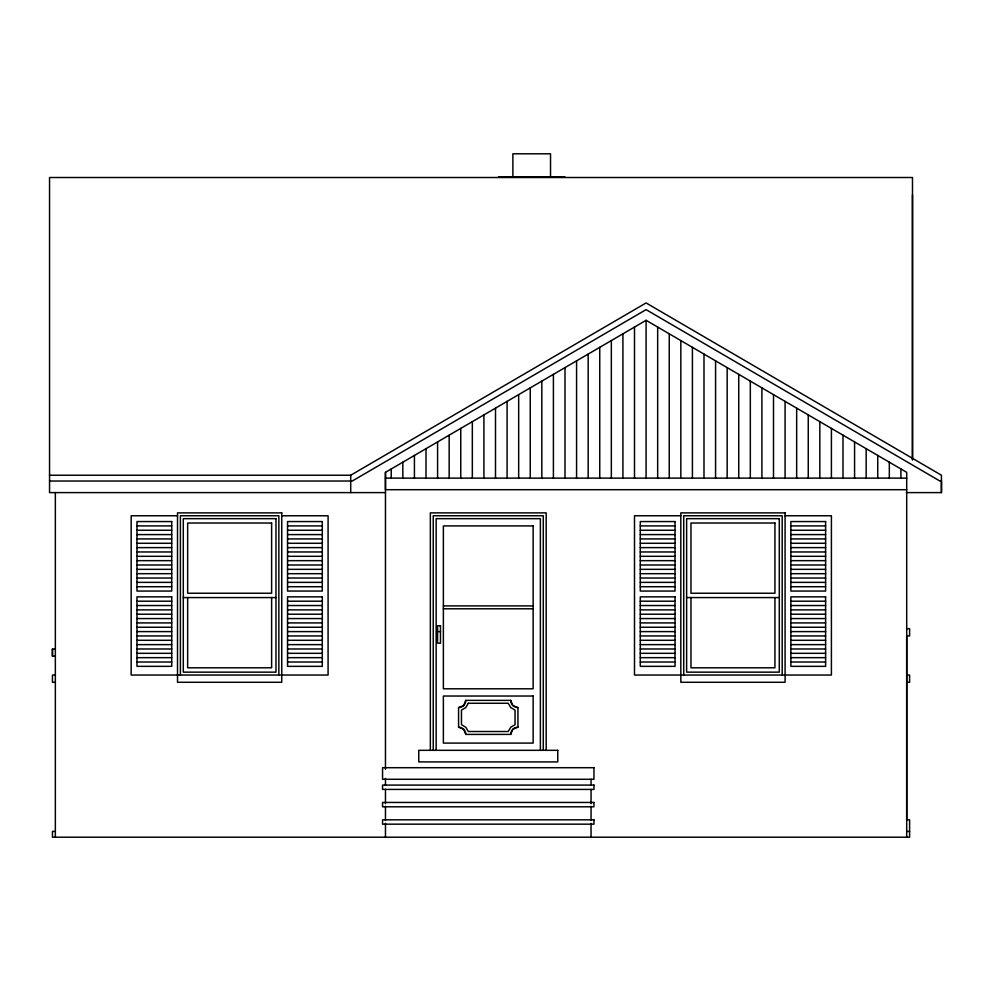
<?xml version="1.0" encoding="UTF-8"?>
<svg xmlns="http://www.w3.org/2000/svg" width="991" height="991" viewBox="0 0 991 991"><rect width="100%" height="100%" fill="white"/><g stroke="black" fill="none" stroke-linecap="round" stroke-linejoin="round"><path stroke-width="1.49" d="M55.347 656.215L52.449 656.215L52.449 648.981L55.347 648.981M385.462 769.214L385.462 472.335L646.082 320.304L906.703 472.335L906.703 837.197M906.703 636.346L906.703 819.83L909.602 819.83L909.602 837.197L52.449 837.197L52.449 831.412L55.347 831.412M912.488 459.403L912.488 194.88M906.307 492.601L941.45 492.601L941.45 481.019L939.889 481.019L646.082 309.638L352.276 481.019L49.55 481.019M465.82 700.377L463.701 705.493L458.573 707.611L458.573 727.159A7.234 7.234 0 0 1 465.82 734.405L510.699 734.405A7.234 7.234 0 0 1 517.946 727.159L517.946 707.611A7.234 7.234 0 0 1 510.699 700.377L465.82 700.377A7.234 7.234 0 0 1 458.573 707.611M510.699 734.405L512.818 729.277L517.946 727.159M49.55 475.234L350.715 475.234L646.082 302.936L941.45 475.234L941.45 492.601M498.399 176.968L564.994 176.968M385.462 478.12L906.703 478.12M906.703 489.703L385.462 489.703L385.462 472.335M385.462 492.601L49.55 492.601L49.55 177.513L912.488 177.513L912.488 459.997M177.513 515.766L131.171 515.766L131.171 675.044L328.083 675.044L328.083 515.766L281.754 515.766M680.829 515.766L634.5 515.766L634.5 675.044L831.412 675.044L831.412 515.766L785.083 515.766M136.969 525.911L171.716 525.911M287.551 525.911L322.298 525.911M640.285 525.911L675.044 525.911M790.868 525.911L825.614 525.911M136.969 530.247L171.716 530.247M287.551 530.247L322.298 530.247M640.285 530.247L675.044 530.247M790.868 530.247L825.614 530.247M136.969 534.595L171.716 534.595M287.551 534.595L322.298 534.595M640.285 534.595L675.044 534.595M790.868 534.595L825.614 534.595M136.969 538.931L171.716 538.931M287.551 538.931L322.298 538.931M640.285 538.931L675.044 538.931M790.868 538.931L825.614 538.931M136.969 543.279L171.716 543.279M287.551 543.279L322.298 543.279M640.285 543.279L675.044 543.279M790.868 543.279L825.614 543.279M136.969 547.627L171.716 547.627M287.551 547.627L322.298 547.627M640.285 547.627L675.044 547.627M790.868 547.627L825.614 547.627M136.969 551.962L171.716 551.962M287.551 551.962L322.298 551.962M640.285 551.962L675.044 551.962M790.868 551.962L825.614 551.962M136.969 556.31L171.716 556.31M287.551 556.31L322.298 556.31M640.285 556.31L675.044 556.31M790.868 556.31L825.614 556.31M136.969 560.658L171.716 560.658M287.551 560.658L322.298 560.658M640.285 560.658L675.044 560.658M790.868 560.658L825.614 560.658M136.969 564.994L171.716 564.994M287.551 564.994L322.298 564.994M640.285 564.994L675.044 564.994M790.868 564.994L825.614 564.994M136.969 569.342L171.716 569.342M287.551 569.342L322.298 569.342M640.285 569.342L675.044 569.342M790.868 569.342L825.614 569.342M136.969 573.69L171.716 573.69M287.551 573.69L322.298 573.69M640.285 573.69L675.044 573.69M790.868 573.69L825.614 573.69M136.969 578.026L171.716 578.026M287.551 578.026L322.298 578.026M640.285 578.026L675.044 578.026M790.868 578.026L825.614 578.026M136.969 582.374L171.716 582.374M287.551 582.374L322.298 582.374M640.285 582.374L675.044 582.374M790.868 582.374L825.614 582.374M136.969 586.722L171.716 586.722M287.551 586.722L322.298 586.722M640.285 586.722L675.044 586.722M790.868 586.722L825.614 586.722M183.298 597.573L275.969 597.573M686.627 597.573L779.285 597.573M136.969 601.19L171.716 601.19M287.551 601.19L322.298 601.19M640.285 601.19L675.044 601.19M790.868 601.19L825.614 601.19M136.969 605.538L171.716 605.538M287.551 605.538L322.298 605.538M640.285 605.538L675.044 605.538M790.868 605.538L825.614 605.538M443.373 605.897L533.146 605.897M443.373 608.796L533.146 608.796M136.969 609.886L171.716 609.886M287.551 609.886L322.298 609.886M640.285 609.886L675.044 609.886M790.868 609.886L825.614 609.886M136.969 614.222L171.716 614.222M287.551 614.222L322.298 614.222M640.285 614.222L675.044 614.222M790.868 614.222L825.614 614.222M136.969 618.57L171.716 618.57M287.551 618.57L322.298 618.57M640.285 618.57L675.044 618.57M790.868 618.57L825.614 618.57M136.969 622.918L171.716 622.918M287.551 622.918L322.298 622.918M640.285 622.918L675.044 622.918M790.868 622.918L825.614 622.918M136.969 627.253L171.716 627.253M287.551 627.253L322.298 627.253M640.285 627.253L675.044 627.253M790.868 627.253L825.614 627.253M906.703 628.703L909.602 628.703L909.602 635.949L906.703 635.949M136.969 631.601L171.716 631.601M287.551 631.601L322.298 631.601M437.588 631.601L440.475 631.601M640.285 631.601L675.044 631.601M790.868 631.601L825.614 631.601M136.969 635.949L171.716 635.949M287.551 635.949L322.298 635.949M640.285 635.949L675.044 635.949M790.868 635.949L825.614 635.949M136.969 640.285L171.716 640.285M287.551 640.285L322.298 640.285M640.285 640.285L675.044 640.285M790.868 640.285L825.614 640.285M136.969 644.633L171.716 644.633M287.551 644.633L322.298 644.633M640.285 644.633L675.044 644.633M790.868 644.633L825.614 644.633M136.969 648.981L171.716 648.981M287.551 648.981L322.298 648.981M640.285 648.981L675.044 648.981M790.868 648.981L825.614 648.981M136.969 653.317L171.716 653.317M287.551 653.317L322.298 653.317M640.285 653.317L675.044 653.317M790.868 653.317L825.614 653.317M136.969 657.665L171.716 657.665M287.551 657.665L322.298 657.665M640.285 657.665L675.044 657.665M790.868 657.665L825.614 657.665M136.969 662.013L171.716 662.013M287.551 662.013L322.298 662.013M640.285 662.013L675.044 662.013M790.868 662.013L825.614 662.013M55.347 675.044L52.449 675.044L52.449 682.279L55.347 682.279M906.703 675.044L909.602 675.044L909.602 682.279L906.703 682.279M906.703 831.412L909.602 831.412M517.946 707.611L512.818 705.493L510.699 700.377M458.573 727.159L463.701 729.277L465.82 734.405M900.906 468.954L900.906 478.12M889.323 462.202L889.323 478.12M877.741 455.439L877.741 478.12M866.159 448.688L866.159 478.12M854.576 441.924L854.576 478.12M842.994 435.173L842.994 478.12M831.412 428.409L831.412 478.12M819.83 421.658L819.83 478.12M808.247 414.907L808.247 478.12M796.665 408.143L796.665 478.12M785.083 401.392L785.083 478.12M782.184 675.044L782.184 515.766L683.728 515.766L683.728 675.044M774.937 597.573L774.937 667.798L690.962 667.798L690.962 597.573M773.5 394.629L773.5 478.12M761.906 387.877L761.906 478.12M750.323 381.114L750.323 478.12M738.741 374.363L738.741 478.12M727.159 367.599L727.159 478.12M715.576 360.848L715.576 478.12M703.994 354.084L703.994 478.12M692.412 347.333L692.412 478.12M680.829 340.582L680.829 478.12M669.247 333.818L669.247 478.12M657.665 327.067L657.665 478.12M646.082 320.304L646.082 478.12M634.5 327.067L634.5 478.12M622.918 333.818L622.918 478.12M611.336 340.582L611.336 478.12M599.753 347.333L599.753 478.12M591.057 779.285L591.057 785.38M591.057 789.418L591.057 803.676M591.057 806.377L591.057 820.437M591.057 823.335L591.057 837.197M588.171 354.084L588.171 478.12M576.576 360.848L576.576 478.12M564.994 367.599L564.994 478.12M553.412 374.363L553.412 478.12M550.525 176.968L550.525 153.803L512.88 153.803L512.88 176.968M546.177 750.323L546.177 512.88L430.342 512.88L430.342 750.323M543.279 750.323L543.279 515.766L433.24 515.766L433.24 750.323M541.829 381.114L541.829 478.12M540.38 750.323L540.38 518.665L436.139 518.665L436.139 750.323M530.247 387.877L530.247 478.12M518.665 394.629L518.665 478.12M507.082 401.392L507.082 478.12M495.5 408.143L495.5 478.12M483.918 414.907L483.918 478.12M472.335 421.658L472.335 478.12M460.753 428.409L460.753 478.12M449.171 435.173L449.171 478.12M437.588 441.924L437.588 478.12M426.006 448.688L426.006 478.12M414.424 455.439L414.424 478.12M402.829 462.202L402.829 478.12M391.247 468.954L391.247 478.12M385.462 778.48L385.462 785.38M385.462 789.294L385.462 803.676M385.462 806.302L385.462 820.437M385.462 823.298L385.462 837.197M350.715 475.234L350.715 492.601M278.855 675.044L278.855 515.766L180.399 515.766L180.399 675.044M271.621 597.573L271.621 667.798L187.646 667.798L187.646 597.573M55.347 492.601L55.347 837.197M52.449 648.981L52.449 656.215M468.285 703.276L465.758 707.562L461.472 710.076L461.472 724.694L465.758 727.221L468.285 731.507L508.234 731.507L510.761 727.221L515.047 724.694L515.047 710.076L510.761 707.562L508.234 703.276L468.285 703.276M281.754 512.88L177.513 512.88L177.513 682.279L281.754 682.279L281.754 512.88M785.083 512.88L680.829 512.88L680.829 682.279L785.083 682.279L785.083 512.88M275.969 518.665L183.298 518.665L183.298 672.146L275.969 672.146L275.969 518.665M779.285 518.665L686.627 518.665L686.627 672.146L779.285 672.146L779.285 518.665M171.716 521.563L136.969 521.563L136.969 591.057L171.716 591.057L171.716 521.563M322.298 521.563L287.551 521.563L287.551 591.057L322.298 591.057L322.298 521.563M675.044 521.563L640.285 521.563L640.285 591.057L675.044 591.057L675.044 521.563M825.614 521.563L790.868 521.563L790.868 591.057L825.614 591.057L825.614 521.563M271.621 523.013L187.646 523.013L187.646 593.237L271.621 593.237L271.621 523.013M774.937 523.013L690.962 523.013L690.962 593.237L774.937 593.237L774.937 523.013M533.146 525.911L443.373 525.911L443.373 688.795L533.146 688.795L533.146 525.911M171.716 596.855L136.969 596.855L136.969 666.348L171.716 666.348L171.716 596.855M322.298 596.855L287.551 596.855L287.551 666.348L322.298 666.348L322.298 596.855M675.044 596.855L640.285 596.855L640.285 666.348L675.044 666.348L675.044 596.855M825.614 596.855L790.868 596.855L790.868 666.348L825.614 666.348L825.614 596.855M440.475 625.804L437.588 625.804L437.588 643.184L440.475 643.184L440.475 625.804M533.146 696.029L443.373 696.029L443.373 743.089L533.146 743.089L533.146 696.029M557.76 750.323L418.759 750.323L418.759 761.906L557.76 761.906L557.76 750.323M593.956 767.703L382.563 767.703L382.563 779.285L593.956 779.285L593.956 767.703M593.956 785.083L382.563 785.083L382.563 789.418L593.956 789.418L593.956 785.083M593.956 802.45L382.563 802.45L382.563 806.798L593.956 806.798L593.956 802.45M593.956 819.83L382.563 819.83L382.563 824.165L593.956 824.165L593.956 819.83"/></g></svg>
